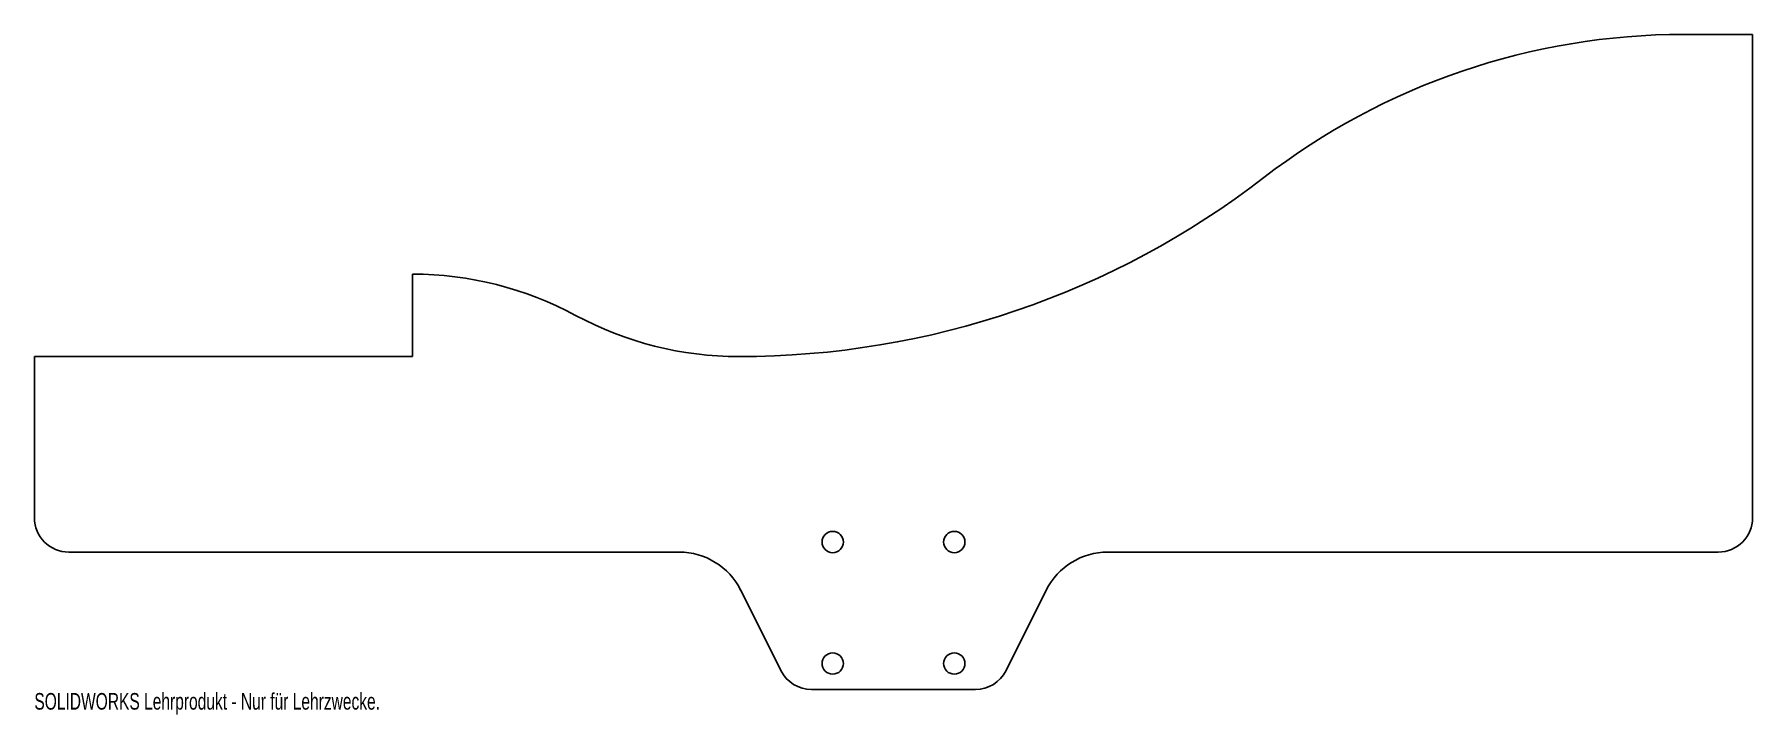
# Model space of a CAD drawing. Header units: millimetres. Extents: x -4 to 496, y -37 to 161.
import ezdxf

# ---------------------------------------------------------------- set-up
doc = ezdxf.new("R2010")
doc.units = ezdxf.units.MM
doc.styles.add('SLDTEXTSTYLE0', font='TXT', dxfattribs={"width": 0.7})

msp = doc.modelspace()

# ---------------------------------------------------------------- linework, layer by layer
at = {"color": 7, "linetype": 'Continuous', "lineweight": 25}
for p, q in [((495.89, 161.02), (475.89, 161.02)), ((495.89, 161.02), (495.89, 20.31)), ((105.89, 91.22), (105.89, 67.22)), ((-4.11, 20.31), (-4.11, 67.22)), ((105.89, 67.22), (-4.11, 67.22)), ((183.53, 10.31), (5.89, 10.31)), ((485.89, 10.31), (308.25, 10.31)), ((213.13, -24.16), (201.42, -0.75)), ((290.36, -0.75), (278.66, -24.16)), ((269.71, -29.69), (222.07, -29.69))]:
    msp.add_line(p, q, dxfattribs=at)
for centre in [(228.21, 13.24), (263.57, 13.24), (228.21, -22.12), (263.57, -22.12)]:
    msp.add_circle(centre, 3.1, dxfattribs=at)
for centre, radius, start, end in [((475.89, -38.98), 200, 90, 127.6699), ((200.89, 317.22), 250, 270, 307.6699), ((105.89, -8.78), 100, 61.6406, 90), ((200.89, 167.22), 100, 241.6406, 270), ((5.89, 20.31), 10, 180, 270), ((485.89, 20.31), 10, 270, 0), ((183.53, -9.69), 20, 26.5651, 90), ((308.25, -9.69), 20, 90, 153.4349), ((222.07, -19.69), 10, 206.5651, 270), ((269.71, -19.69), 10, 270, 333.4349)]:
    msp.add_arc(centre, radius, start, end, dxfattribs=at)

# ---------------------------------------------------------------- texts
at = {"color": 7, "linetype": 'Continuous', "insert": (-4.11, -30.71), "char_height": 4.8336, "attachment_point": 1, "style": 'SLDTEXTSTYLE0'}
msp.add_mtext('SOLIDWORKS Lehrprodukt - Nur für Lehrzwecke.', dxfattribs=at)

doc.saveas('drawing.dxf')
